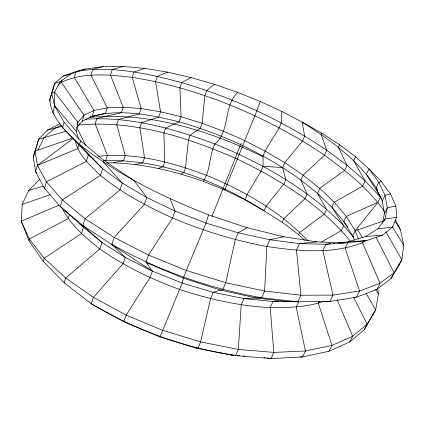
<?xml version="1.0" encoding="UTF-8"?>
<svg xmlns="http://www.w3.org/2000/svg" width="425" height="425" viewBox="0 0 425 425"><rect width="100%" height="100%" fill="white"/><g stroke="black" fill="none" stroke-linecap="round" stroke-linejoin="round"><path stroke-width="0.64" d="M377.597 288.15L378.431 293.983L375.636 309.868L364.252 329.715L349.663 341.955L328.982 351.263L302.499 356.973L270.953 358.541L235.556 355.64L196.148 348.155L160.012 336.998L182.176 283.045L183.611 277.334L186.341 270.47L206.051 223.067L208.563 214.901C162.934 196.828 118.028 175.222 79.502 144.436C66.603 132.095 51.627 118.819 49.704 99.939L54.66 83.406L63.102 76.123L76.064 71.469L85.324 69.052L103.031 66.603L123.075 66.459L144.792 68.388L167.588 72.154L190.958 77.547L214.455 84.357L237.687 92.4L260.281 101.485L281.876 111.446L302.127 122.097L321.661 133.121L339.607 144.728L355.528 156.729L368.974 168.89L381.321 181.454L390.49 193.954L395.845 206.035L396.727 217.271L392.487 227.152L382.574 235.126L366.626 240.603L344.547 243.004L325.98 244.253L299.519 243.605L269.811 239.753L238.154 232.799L206.051 223.067L175.089 211.082L146.752 197.519L122.304 183.133L102.669 168.688L88.389 154.865L62.544 127.638L64.106 122.384L54.703 105.836L51.59 93.341L54.49 92.342L60.153 81.754L70.741 74.035L85.324 69.052M281.876 111.446L281.233 122.868L279.177 127.803L265.104 151.061L263.054 156.002L263.091 166.329L261.125 171.031L247.047 194.56L245.151 199.893C265.992 211.863 287.226 223.858 304.853 240.407M39.817 179.329L28.735 190.379L22.249 204.356L21.25 221.159L28.905 240.561L43.238 261.386L64.18 282.784L91.194 303.726L124.382 321.943L160.012 336.998M395.542 219.858L400.392 229.681L403.75 245.289L401.827 259.824L398.836 265.535L390.979 278.593L376.885 289.372L356.416 297.213L329.827 301.511L297.819 301.782L273.004 301.49L243.961 298.578L213.201 292.336L182.176 283.045L152.405 271.192L125.29 257.438L102.027 242.553L83.47 227.317L60.244 206.545L44.455 188.365L35.583 171.748L33.283 157.261L38.654 139.257L47.451 130.103L60.042 123.925M398.836 265.535L399.011 264.254M372.821 315.244L373.054 313.958M78.694 139.198L76.261 131.267L77.908 122.209L84.033 115.255L94.037 110.452L107.291 107.791L123.176 107.201L141.111 108.582L160.565 111.807L181.061 116.748L202.151 123.271L223.444 131.251L244.55 140.558L265.104 151.061L284.745 162.632L303.083 175.121L319.738 188.381L334.278 202.215L346.263 216.41L355.215 230.701L358.53 239.264M382.479 223.061L384.434 213.547L387.308 207.793L385.061 195.41L378.781 182.325L368.974 168.89L366.387 174.298L381.597 198.746M36.938 145.254L38.654 139.257L66.608 131.081M62.034 79.82L61.317 82.28L58.018 85.197M73.105 137.971L35.057 151.066L37.432 165.373L35.583 171.748L36.98 173.161M75.889 72.064L74.306 77.414L94.037 110.452L92.236 116.227L82.206 121.194L76.861 127.373M28.905 240.561L29.362 239.025L21.25 221.159L59.075 205.174M33.283 157.261L36.747 145.887M77.159 124.658L77.908 122.209L54.448 91.874M82.206 121.194L84.033 115.255L61.317 82.28C83.47 71.99 108.71 74.678 132.223 77.377C165.787 82.588 198.427 92.507 229.968 104.975C263.07 118.506 294.961 135.054 324.514 155.226C346.662 171.286 368.698 188.652 384.397 211.352M78.907 144.59L77.637 148.692L37.432 165.373L46.405 181.815L62.316 199.862L85.106 218.737L114.208 237.501L148.495 255.096L186.341 270.47L225.755 282.694L264.621 291.067L300.921 295.221L332.982 295.109L359.582 290.982L380.019 283.316L394.055 272.712L401.827 259.824L385.969 231.822M43.238 261.386L44.205 258.257L81.419 233.591L83.47 227.317L80.893 224.442M64.106 122.384L80.612 140.856L79.502 144.436L102.669 168.688L100.475 175.398L62.316 199.862L60.244 206.545L82.886 225.532L102.027 242.553L99.854 248.912L65.732 278.024L64.18 282.784M69.551 214.312L68.181 218.631L29.362 239.025L44.205 258.257L65.732 278.024L93.415 297.335L126.204 315.106L162.568 330.267L200.627 341.918L238.361 349.408L273.849 352.426L305.442 350.997L331.941 345.435L352.601 336.276L367.142 324.19L375.636 309.868L366.164 293.362M80.612 140.856L104.125 160.538L103.53 162.361L122.304 183.133L119.983 189.943L85.106 218.737L82.886 225.532L152.405 271.192L149.977 277.61L126.204 315.106L123.824 321.507L124.382 321.943M344.547 243.004L316.652 241.83L299.519 243.605L296.48 250.235L300.921 295.221L297.819 301.782L261.609 297.76L243.961 298.578L241.198 304.863L238.361 349.408L235.556 355.64C184.663 347.73 135.394 330.209 91.194 303.726L93.415 297.335L122.995 263.845L125.29 257.438L111.823 244.359L114.208 237.501L144.293 204.388L146.752 197.519L134.002 180.524L104.125 160.538M245.151 199.893L224.767 189.996L256.854 110.792L260.281 101.485M212.011 216.314L241.23 143.257M103.812 160.73L105.713 160.496C162.164 159.534 216.973 180.96 264.074 210.827L266.092 206.125L283.778 184.248L285.812 179.547L282.625 167.572L284.745 162.632L302.52 141.004L304.661 136.069L302.127 122.097C330.793 140.16 359.369 160.809 377.517 190.071M282.216 222.312L283.778 218.774L304.996 198.672L307.116 193.949L300.889 180.083C264.26 153.563 222.695 134.125 179.207 121.879C151.018 114.931 120.95 108.619 92.236 116.227L90.977 116.524M321.661 133.121L321.087 134.422L326.745 150.264L347.06 165.304L365.133 181.013L380.444 197.168L377.899 202.332L355.215 230.701L352.681 235.907L354.307 240.221M298.647 234.722L299.731 232.342L324.365 214.152L326.575 209.387L317.464 193.375L300.889 180.083L303.083 175.121L324.514 155.226L326.745 150.264C282.354 120.27 233.075 97.777 181.73 82.631C147.502 73.562 111.536 65.333 76.064 71.469M339.607 144.728L338.406 147.358L347.06 165.304L344.733 170.313L319.738 188.381L317.464 193.375L331.92 207.267L343.814 221.531L347.836 227.476M355.528 156.729L353.664 160.719L365.133 181.013L362.7 186.086L334.278 202.215L331.92 207.267L343.735 225.68L353.855 237.623M298.817 301.58L296.204 307.1L305.442 350.997L302.499 356.973L300.517 356.772M319.191 301.511L318.325 303.296L331.941 345.435L328.982 351.263M347.947 242.383L345.137 248.157L359.582 290.982L356.416 297.213M37.862 150.105L43.966 137.7L54.83 128.212L61.301 125.279M384.434 213.547L382.282 201.036L385.061 195.41L390.49 193.954M363.391 241.033L362.552 242.728C332.042 254.543 298.467 251.111 266.847 246.495C234.441 240.492 202.847 230.775 172.486 217.972C147.002 206.486 122.203 193.141 100.475 175.398C90.307 165.452 78.216 155.268 75.257 140.643M384.158 220.835L385.045 219.066L387.308 207.793L395.845 206.035M349.663 341.955L352.601 336.276L337.179 299.646M376.885 289.372L380.019 283.316L362.552 242.728L366.302 240.327M364.252 329.715L367.142 324.19L353.595 297.346M390.979 278.593L394.055 272.712L376.072 237.214M338.412 242.882L348.224 241.804L365.622 236.523L377.894 228.793L385.045 219.066L396.727 217.271M237.687 92.4C223.088 106.229 230.541 130.9 214.923 144.001C209.089 155.662 210.688 170.595 203.267 181.326C172.343 170.537 139.878 162.786 106.978 162.823M214.455 84.357L206.725 90.541L204.85 95.609L202.151 123.271L200.26 128.329L190.225 135.15L188.44 139.974L185.507 167.779L183.706 172.587L181.008 174.075M37.432 165.373L73.286 138.343M321.497 242.032L341.424 230.504L343.735 225.68C307.727 189.04 262.273 163.099 214.923 144.001C173.613 128.632 129.614 116.131 85.122 119.287M316.652 241.83L283.735 236.757L247.116 227.704L238.154 232.799L235.291 239.626L225.755 282.694L222.87 289.489L213.201 292.336L210.534 298.695L200.627 341.918L197.944 348.24L196.148 348.155M190.958 77.547L181.73 82.631L179.903 87.784L181.061 116.748L179.207 121.879L165.623 128.026L163.88 132.929L164.746 161.92L162.982 166.802L158.344 168.428M377.899 202.332L346.263 216.41L343.814 221.531L353.425 236.996M167.588 72.154L157.335 76.383L155.539 81.653L160.565 111.807L158.743 117.034L141.536 122.767L139.83 127.776L144.516 157.808L142.779 162.775L135.676 164.576M323.17 301.447C306.292 307.615 287.916 307.445 270.173 307.679C239.27 305.963 208.93 299.258 179.626 289.452C151.497 279.225 124.35 266.215 99.854 248.912C85.181 237.219 70.003 224.809 61.875 207.453M22.249 204.356L50.171 194.74M381.321 181.454L378.781 182.325L376.098 187.839L382.282 201.036M355.215 230.701L382.962 221.122M144.792 68.388L133.992 71.968L132.223 77.377L141.111 108.582L139.304 113.927L118.426 119.537L116.748 124.674L125.242 155.561L123.532 160.634L113.433 162.717M60.153 81.754L54.66 83.406L49.704 99.939L50.559 100.948M123.075 66.459L112.248 69.562L110.495 75.124L123.176 107.201L121.38 112.678L96.826 118.495L95.157 123.776L107.413 155.306L105.713 160.496L104.417 160.74M28.735 190.379L43.307 186.23M63.102 76.123L70.741 74.035M103.031 66.603L92.708 69.333L90.955 75.082L107.291 107.791L105.501 113.411L90.392 116.843M47.451 130.103L61.832 126.416M283.735 236.757L269.811 239.753L266.847 246.495L264.621 291.067L261.609 297.76C209.127 288.458 158.297 270.481 111.823 244.359M98.526 156.336C135.357 152.166 172.167 162.493 206.391 175.254C243.807 190.655 280.017 211.289 308.008 240.922M377.894 228.793L392.487 227.152M330.56 243.748L325.98 244.253L322.899 250.755L332.982 295.109L329.827 301.511L324.673 301.431M333.179 243.461L334.486 243.318M365.622 236.523L382.574 235.126M89.17 117.412C149.446 111.653 209.419 130.629 263.059 156.767M78.264 125.062C133.259 119.797 187.691 137.254 237.442 159.157C279.384 179.345 320.418 204.611 350.216 241.002M348.224 241.804L366.626 240.603M278.221 301.399L273.004 301.49L270.173 307.679L273.849 352.426L270.953 358.541L267.091 358.031M298.536 301.538L288.665 301.67L256.365 298.005L220.702 290.126L183.398 278.189L146.423 262.677M263.091 166.329L282.625 167.572M230.897 354.992L234.855 355.3M237.495 355.502L239.477 355.656M243.44 355.964L244.763 356.065M263.872 357.611L265.163 357.776M208.563 214.901L247.116 227.704M203.267 181.326L224.767 189.996M45.879 189.704L44.455 188.365L46.405 181.815L86.302 161.452L88.389 154.865L87.656 153.813M53.608 113.613L52.727 112.646L54.703 105.836L54.49 92.342M54.416 105.496L76.261 131.267M152.405 271.192L145.934 261.981L148.495 255.096L172.486 217.972L175.089 211.082L170.143 198.9M394.82 220.867L400.392 229.681M375.61 289.494L378.431 293.983M392.365 226.583L403.75 245.289M357.685 229.845L362.483 237.75M76.84 127.617L85.664 145.334"/></g></svg>
